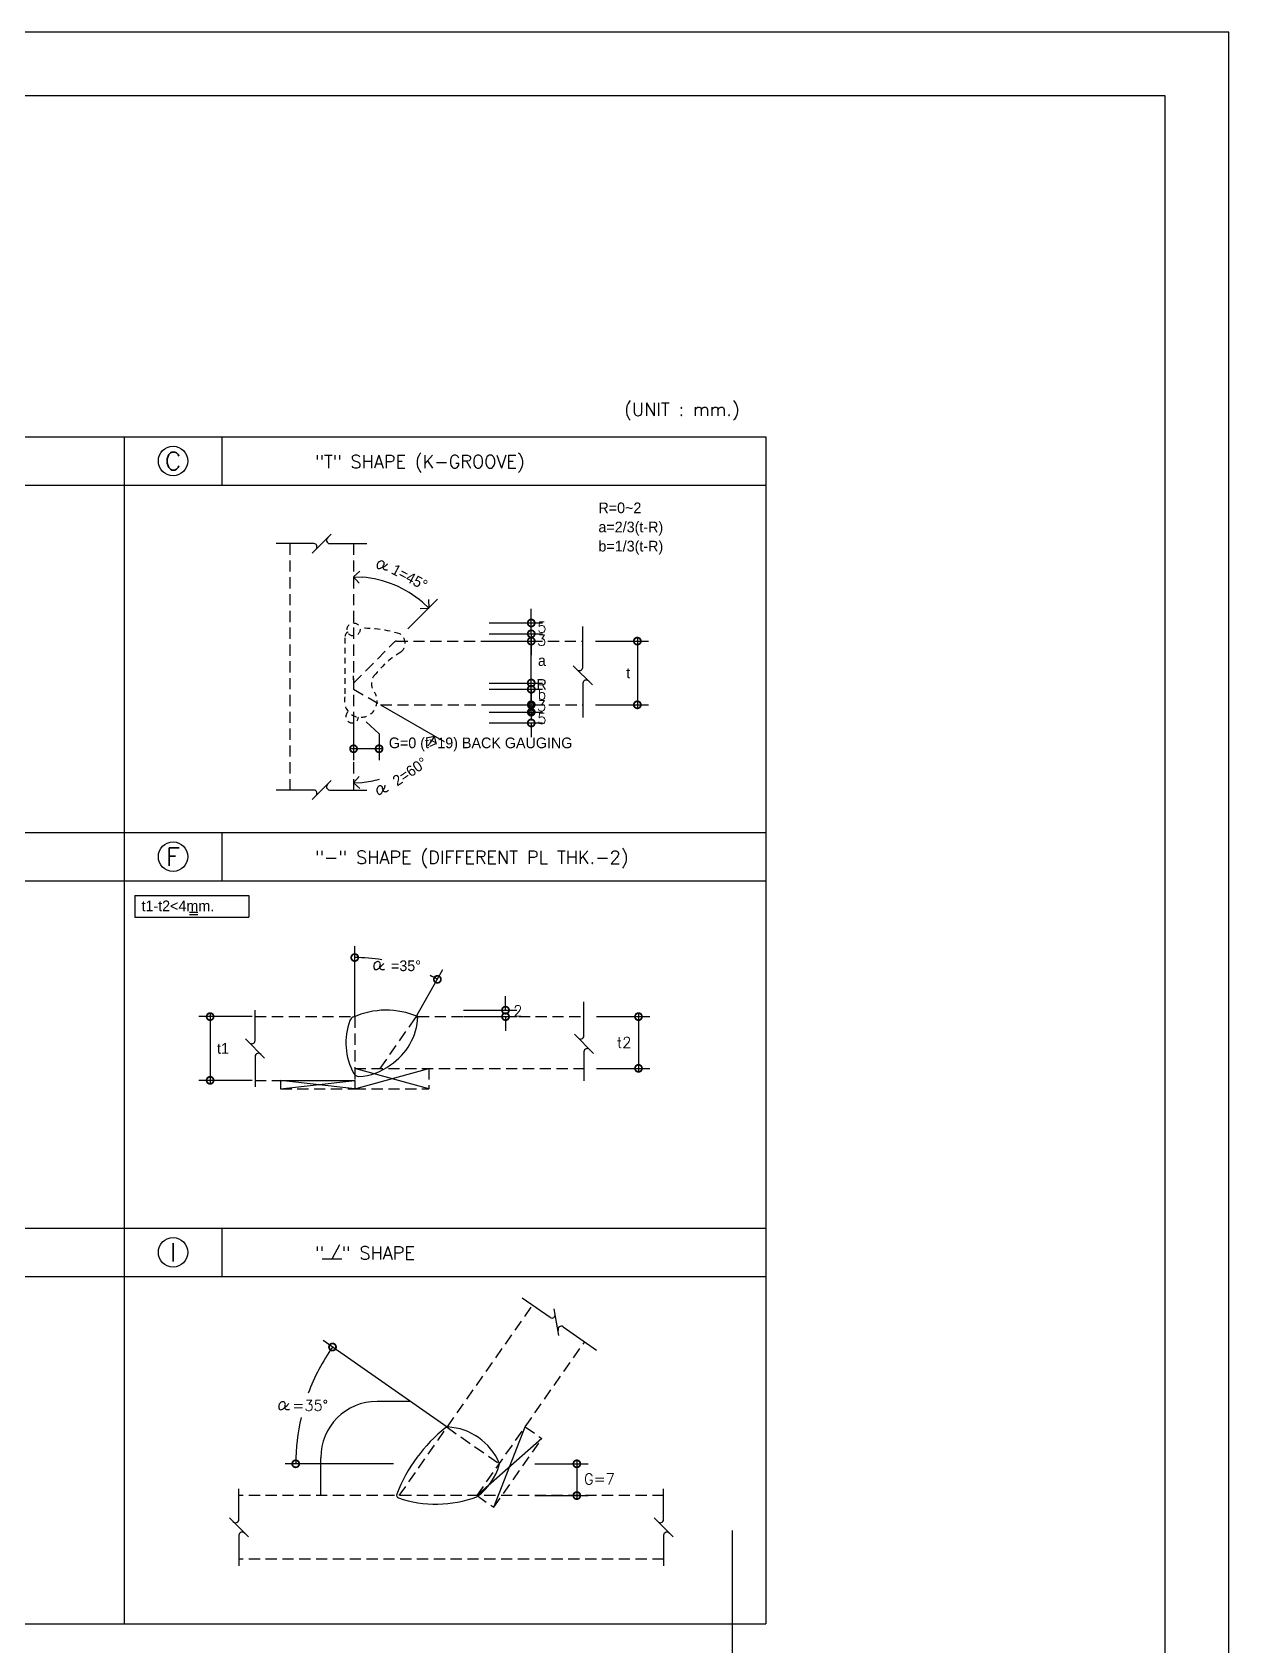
# Model space of a CAD drawing. Header units: inches. Extents: x 1387 to 2676, y -3554 to -2136.
# Drawn here: x 2649.34 to 2676.02, y -2172.39 to -2136.41 of the extents above; entities that cross this region are included whole.
import ezdxf
from ezdxf.enums import TextEntityAlignment as Align

# ---------------------------------------------------------------- set-up
doc = ezdxf.new("R2010")
doc.units = ezdxf.units.IN
doc.header["$MEASUREMENT"] = 0
doc.linetypes.add('HIDDEN', pattern=[0.375, 0.25, -0.125])
doc.linetypes.add('HIDDEN2', pattern=[0.1875, 0.125, -0.0625])
for name, color, linetype in [('1', 1, 'Continuous'), ('3', 3, 'HIDDEN'), ('BAR', 4, 'Continuous'), ('DIM', 8, 'Continuous'), ('E10', 3, 'Continuous'), ('lateral brace', 5, 'Continuous'), ('Layer4', 118, 'Continuous'), ('TEXT', 3, 'Continuous')]:
    doc.layers.add(name, color=color, linetype=linetype)
doc.styles.add('E100', font='SIMPLEX.shx', dxfattribs={"width": 0.7})
doc.styles.add('E140', font='simplex', dxfattribs={"height": 0.32})
doc.styles.add('E8', font='nokyak.shx', dxfattribs={"height": 0.19})

# ---------------------------------------------------------------- blocks, each defined once
blk = doc.blocks.new('ARE')
at = {"color": 2}
for p, q in [((-0.71, 0.71), (0, 0)), ((-0.71, -0.71), (0, 0)), ((0, 0), (-1, 0))]:
    blk.add_line(p, q, dxfattribs=at)
blk = doc.blocks.new('_DOTSMALL')
at = {"color": 0, "linetype": 'ByBlock', "const_width": 0.5}
blk.add_lwpolyline([(-0.0625, 0, 1), (0.0625, 0, 1)], format="xyb", close=True, dxfattribs=at)

msp = doc.modelspace()

# ---------------------------------------------------------------- linework, layer by layer
at = {"color": 2}
for p, q in [((2622.7680333, -2145.43282333), (2665.69951305, -2145.43282333)), ((2651.3890198, -2145.43282333), (2651.3890198, -2171.89676926)), ((2653.56876976, -2145.43282333), (2653.56876976, -2146.51548969)), ((2665.69951305, -2145.43282333), (2665.69951305, -2171.89676926)), ((2622.7680333, -2146.51548969), (2665.69951305, -2146.51548969)), ((2622.7680333, -2154.25413864), (2665.69951305, -2154.25413864)), ((2653.56876976, -2154.25413864), (2653.56876976, -2155.336805)), ((2622.7680333, -2155.336805), (2665.69951305, -2155.336805)), ((2622.7680333, -2163.07545395), (2665.69951305, -2163.07545395)), ((2622.7680333, -2163.07545395), (2665.69951305, -2163.07545395)), ((2653.56876976, -2163.07545395), (2653.56876976, -2164.15812031)), ((2653.56876976, -2163.07545395), (2653.56876976, -2164.15812031)), ((2622.7680333, -2164.15812031), (2665.69951305, -2164.15812031)), ((2622.7680333, -2171.89676926), (2665.69951305, -2171.89676926))]:
    msp.add_line(p, q, dxfattribs=at)
at = {"color": 3}
for p, q in [((2651.62653243, -2155.66096783), (2651.62653243, -2156.14142363)), ((2651.62653243, -2155.66096783), (2654.16966017, -2155.66096783)), ((2654.16966017, -2155.66096783), (2654.16966017, -2156.14142363)), ((2651.62653243, -2156.14142363), (2654.16966017, -2156.14142363)), ((2656.02391219, -2163.76039901), (2656.19767397, -2163.4414922)), ((2655.80725977, -2163.76039901), (2656.2405646, -2163.76039901))]:
    msp.add_line(p, q, dxfattribs=at)
at = {"color": 1}
for centre in [(2652.47889478, -2145.97415651), (2652.47889478, -2154.79547182), (2652.47889478, -2163.61678713)]:
    msp.add_circle(centre, 0.32788919, dxfattribs=at)
at = {"layer": '1'}
for q in [(2664.94908864, -2180.5725505), (2664.94908864, -2179.15996695)]:
    msp.add_line((2664.94908864, -2169.81743299), q, dxfattribs=at)
msp.add_lwpolyline([(2593.33563748, -2194.46328132), (2674.60398765, -2194.46328132), (2674.60398765, -2137.83028468), (2593.33563748, -2137.83028468)], close=True, dxfattribs=at)
for centre, radius, start, end in [((2656.54069206, -2158.49154872), 0.1255, 114.259192493, 159.736763553), ((2657.23102048, -2160.02336465), 1.80568254, 66.925195967, 114.259192493), ((2656.59097047, -2158.30546825), 1.34894713, 302.945719551, 357.591864617), ((2657.76679307, -2158.9442031), 1.43248878, 159.736763553, 208.549900031), ((2656.58946642, -2158.51583321), 1.17891776, 271.592, 308.576277053), ((2656.61873255, -2159.56884435), 0.1255, 208.549900031, 271.592), ((2660.74479826, -2170.27867066), 3.51508839, 128.381008193, 158.803395163), ((2658.59967215, -2167.57361891), 0.06275, 87.156559448, 126.528253025), ((2658.53745804, -2168.82621374), 1.3168889, 22.839227454, 87.156559448), ((2658.42954959, -2167.96100532), 1.38191207, 307.539457167, 343.329767062), ((2659.69326947, -2168.33942393), 0.06275, 343.329767062, 22.839227454), ((2657.52509405, -2169.03268378), 0.06275, 156.559970734, 251.348014141), ((2658.34299095, -2166.61158487), 2.61826859, 251.334312789, 290.354614636)]:
    msp.add_arc(centre, radius, start, end, dxfattribs=at)
at = {"layer": '3'}
for p, q in [((2655.08454224, -2147.81400173), (2655.08454224, -2153.30913096)), ((2656.5044462, -2147.81400173), (2656.5044462, -2153.30913096)), ((2656.5044462, -2150.92316532), (2657.41970629, -2150.00790523)), ((2657.46407724, -2149.98952618), (2661.61625665, -2149.98952618)), ((2656.5044462, -2150.85279157), (2656.5044462, -2150.76336343)), ((2656.5044462, -2151.06253182), (2657.10529172, -2151.40943014)), ((2657.10529172, -2151.40943014), (2661.61625665, -2151.40943014)), ((2654.30808665, -2158.36214766), (2656.53025588, -2158.36214766)), ((2656.53025588, -2158.36214766), (2656.53025588, -2159.78205162)), ((2657.0990432, -2159.51468814), (2657.88732452, -2158.38890574)), ((2657.93872631, -2158.36214766), (2661.64206633, -2158.36214766)), ((2654.30808665, -2159.78205162), (2656.53025588, -2159.78205162)), ((2654.87454761, -2159.78205162), (2654.87454761, -2159.97084985)), ((2654.87454761, -2159.78205162), (2656.53025588, -2159.78205162)), ((2656.53025588, -2159.51468814), (2656.53025588, -2159.97084985)), ((2656.53025588, -2159.51468814), (2661.64206633, -2159.51468814)), ((2656.53025588, -2159.51468814), (2658.18596414, -2159.51468814)), ((2656.53025588, -2159.78205162), (2656.53025588, -2159.97084985)), ((2658.18596414, -2159.51468814), (2658.18596414, -2159.97084985)), ((2654.87454761, -2159.97084985), (2656.53025588, -2159.97084985)), ((2656.53025588, -2159.97084985), (2658.18596414, -2159.97084985)), ((2657.5235859, -2169.04015996), (2660.49503197, -2164.79649518)), ((2659.25696858, -2169.04015996), (2661.6581492, -2165.61091864)), ((2658.5901404, -2167.51696229), (2659.75325763, -2168.33138574)), ((2660.33116227, -2167.50605238), (2660.70482807, -2167.767696)), ((2659.63063438, -2169.30180357), (2660.70482807, -2167.767696)), ((2663.41837907, -2169.04015996), (2653.94784802, -2169.04015996)), ((2659.25696858, -2169.04015996), (2659.63063438, -2169.30180357)), ((2663.41837907, -2170.46006392), (2653.94784802, -2170.46006392))]:
    msp.add_line(p, q, dxfattribs=at)
for centre, end in [((2657.46407724, -2150.05227618), 135), ((2657.93872631, -2158.42489766), 145)]:
    msp.add_arc(centre, 0.06275, 90, end, dxfattribs=at)
at = {"layer": 'BAR', "color": 1}
for p, q in [((2655.58200367, -2148.02649228), (2656.00698477, -2147.60151118)), ((2655.61846128, -2147.81400173), (2654.77762588, -2147.81400173)), ((2655.97052716, -2147.81400173), (2656.80137463, -2147.81400173)), ((2661.61625665, -2150.5766706), (2661.61625665, -2149.66581563)), ((2661.4037661, -2150.54021299), (2661.82874721, -2150.9651941)), ((2661.61625665, -2150.92873648), (2661.61625665, -2151.68956437)), ((2655.61846128, -2153.30913096), (2654.77762588, -2153.30913096)), ((2655.58200367, -2153.52162151), (2656.00698477, -2153.09664041)), ((2655.97052716, -2153.30913096), (2656.80137463, -2153.30913096)), ((2661.64206633, -2158.79266004), (2661.64206633, -2158.03512517)), ((2654.30808665, -2158.8960667), (2654.30808665, -2158.21420715)), ((2661.42957578, -2158.75620242), (2661.85455688, -2159.18118353)), ((2654.09559609, -2158.85960909), (2654.5205772, -2159.28459019)), ((2654.30808665, -2159.24813258), (2654.30808665, -2159.92999213)), ((2661.64206633, -2159.14472591), (2661.64206633, -2159.79482237)), ((2660.88879317, -2165.07220974), (2660.26555944, -2164.63581679)), ((2661.0851734, -2165.46911973), (2660.98080841, -2164.87723644)), ((2661.17718865, -2165.27414643), (2661.92331736, -2165.79659138)), ((2653.94784802, -2169.574079), (2653.94784802, -2168.89221945)), ((2663.41837907, -2169.574079), (2663.41837907, -2168.89221945)), ((2653.73535747, -2169.53762139), (2654.16033858, -2169.96260249)), ((2663.20588852, -2169.53762139), (2663.63086963, -2169.96260249)), ((2653.94784802, -2169.92614488), (2653.94784802, -2170.60800443)), ((2663.41837907, -2169.92614488), (2663.41837907, -2170.60800443))]:
    msp.add_line(p, q, dxfattribs=at)
for centre, start, end in [((2655.61365055, -2147.88896933), 310.267511813, 86.328315285), ((2655.97533789, -2147.73903413), 130.267511813, 266.328315285), ((2661.54128905, -2150.57185987), 220.267511813, 356.328315285), ((2661.69122426, -2150.93354721), 40.267511813, 176.328315285), ((2655.61365055, -2153.38409856), 310.267511813, 86.328315285), ((2655.97533789, -2153.23416336), 130.267511813, 266.328315285), ((2654.23311905, -2158.89125597), 220.267511813, 356.328315285), ((2661.56709873, -2158.7878493), 220.267511813, 356.328315285), ((2661.71703393, -2159.14953665), 40.267511813, 176.328315285), ((2654.38305425, -2159.25294331), 40.267511813, 176.328315285), ((2660.92785209, -2165.00804055), 238.671684715, 14.732488187), ((2661.13812972, -2165.33831562), 58.671684715, 194.732488187), ((2653.87288042, -2169.56926827), 220.267511813, 356.328315285), ((2654.02281563, -2169.93095561), 40.267511813, 176.328315285), ((2663.34341147, -2169.56926827), 220.267511813, 356.328315285), ((2663.49334668, -2169.93095561), 40.267511813, 176.328315285)]:
    msp.add_arc(centre, 0.0751218, start, end, dxfattribs=at)
at = {"layer": 'DIM'}
for p, q in [((2657.71474005, -2149.71710444), (2658.37585827, -2149.05598621)), ((2657.07323352, -2152.05977453), (2656.78883986, -2151.79166953)), ((2654.87454761, -2159.97084985), (2656.53025588, -2159.78205162)), ((2656.53025588, -2159.97084985), (2654.87454761, -2159.78205162)), ((2658.18596414, -2159.97084985), (2656.53025588, -2159.51468814)), ((2656.53025588, -2159.97084985), (2658.18596414, -2159.51468814)), ((2657.76837786, -2166.94155796), (2657.02789044, -2166.94155796)), ((2659.63063438, -2169.30180357), (2660.33116227, -2167.50605238)), ((2660.70482807, -2167.767696), (2659.25696858, -2169.04015996)), ((2657.39301649, -2168.33138574), (2654.97755573, -2168.33138574)), ((2655.77289044, -2169.04015996), (2655.77289044, -2168.19655796))]:
    msp.add_line(p, q, dxfattribs=at)
at = {"layer": 'DIM', "color": 1}
for p, q in [((2660.46654561, -2149.58500216), (2660.46654561, -2149.27125216)), ((2659.53145431, -2149.58500216), (2660.71754561, -2149.58500216)), ((2660.46654561, -2149.82626155), (2660.46654561, -2149.51251155)), ((2659.53145431, -2149.82626155), (2660.71754561, -2149.82626155)), ((2659.53145431, -2149.82626155), (2660.71754561, -2149.82626155)), ((2659.53145431, -2149.98952618), (2660.71754561, -2149.98952618)), ((2659.53145431, -2149.98952618), (2660.71754561, -2149.98952618)), ((2660.46654561, -2149.82626155), (2660.46654561, -2150.14001155)), ((2660.46654561, -2150.98591532), (2660.46654561, -2149.92677618)), ((2660.46654561, -2149.98952618), (2660.46654561, -2150.30327618)), ((2661.89719569, -2149.98952618), (2663.083287, -2149.98952618)), ((2662.832287, -2149.92677618), (2662.832287, -2151.47218014)), ((2660.46654561, -2150.92316532), (2660.46654561, -2150.60941532)), ((2659.53145431, -2150.92316532), (2660.71754561, -2150.92316532)), ((2659.53145431, -2150.92316532), (2660.71754561, -2150.92316532)), ((2659.53145431, -2151.06253182), (2660.71754561, -2151.06253182)), ((2659.53145431, -2151.06253182), (2660.71754561, -2151.06253182)), ((2660.46654561, -2151.47218014), (2660.46654561, -2150.99978182)), ((2660.46654561, -2151.06253182), (2660.46654561, -2151.37628182)), ((2657.10529172, -2151.40943014), (2658.52712849, -2152.23032798)), ((2659.53145431, -2151.40943014), (2660.71754561, -2151.40943014)), ((2659.53145431, -2151.40943014), (2660.71754561, -2151.40943014)), ((2659.53145431, -2151.57269478), (2660.71754561, -2151.57269478)), ((2659.53145431, -2151.57269478), (2660.71754561, -2151.57269478)), ((2660.46654561, -2151.40943014), (2660.46654561, -2151.22118014)), ((2660.46654561, -2151.57269478), (2660.46654561, -2151.25894478)), ((2660.46654561, -2151.57269478), (2660.46654561, -2151.76094478)), ((2661.89719569, -2151.40943014), (2663.083287, -2151.40943014)), ((2656.5044462, -2151.82007199), (2656.5044462, -2152.64061134)), ((2659.53145431, -2151.81395416), (2660.71754561, -2151.81395416)), ((2660.46654561, -2151.81395416), (2660.46654561, -2152.12770416)), ((2657.07323352, -2152.05977453), (2657.07323352, -2152.64061134)), ((2657.13598352, -2152.38961134), (2656.4416962, -2152.38961134)), ((2656.53025588, -2158.36214766), (2656.53025588, -2156.7938586)), ((2657.88732452, -2158.38890574), (2658.49685735, -2157.31166576)), ((2659.89299478, -2158.21777856), (2659.89299478, -2157.90402856)), ((2654.24092893, -2158.36214766), (2653.05483763, -2158.36214766)), ((2653.30583763, -2158.29939766), (2653.30583763, -2159.84480162)), ((2658.95790348, -2158.21777856), (2660.14399478, -2158.21777856)), ((2658.95790348, -2158.36214766), (2660.14399478, -2158.36214766)), ((2659.89299478, -2158.36214766), (2659.89299478, -2158.67589766)), ((2661.92300537, -2158.36214766), (2663.10909667, -2158.36214766)), ((2662.85809667, -2158.29939766), (2662.85809667, -2159.57743814)), ((2654.24092893, -2159.78205162), (2653.05483763, -2159.78205162)), ((2661.92300537, -2159.51468814), (2663.10909667, -2159.51468814)), ((2658.5901404, -2167.51696229), (2655.82937771, -2165.58385544)), ((2660.54738275, -2168.33138574), (2661.73347405, -2168.33138574)), ((2661.48247405, -2168.26863574), (2661.48247405, -2169.10290996)), ((2660.54738275, -2169.04015996), (2661.73347405, -2169.04015996))]:
    msp.add_line(p, q, dxfattribs=at)
at = {"layer": 'DIM', "linetype": 'HIDDEN2'}
msp.add_line((2656.31222485, -2149.91555691), (2656.31222485, -2151.22965903), dxfattribs=at)
at = {"layer": 'DIM'}
msp.add_lwpolyline([(2591.91981257, -2195.87910623), (2676.01981257, -2195.87910623), (2676.01981257, -2136.41445977), (2591.91981257, -2136.41445977)], close=True, dxfattribs=at)
at = {"layer": 'DIM', "linetype": 'HIDDEN2'}
msp.add_circle((2656.5044462, -2149.72975779), 0.14475563, dxfattribs=at)
at = {"layer": 'DIM', "color": 1}
for centre, radius, start, end in [((2656.5044462, -2150.92316532), 2.367601, 49.484403612, 85.443162205), ((2656.5044462, -2151.06253182), 2.08459233, 322.703906112, 324.824120418), ((2656.5044462, -2151.06253182), 2.08459233, 275.175879583, 286.026275747), ((2656.53025588, -2160.78728121), 3.74242261, 80.68598853, 90), ((2656.53025588, -2160.78728121), 3.74242261, 60.497591669, 63.343260075), ((2659.75325763, -2168.33138574), 4.5391729, 145, 159.746456806), ((2659.75325763, -2168.33138574), 4.5391729, 166.862555769, 180)]:
    msp.add_arc(centre, radius, start, end, dxfattribs=at)
at = {"layer": 'DIM', "linetype": 'HIDDEN2'}
for centre, radius, start, end in [((2656.72344188, -2152.46243144), 2.75855393, 72.869180232, 91.542209474), ((2656.44946403, -2149.90243059), 0.13786548, 119.439375557, 185.463467691), ((2657.40265286, -2150.03804669), 0.25026126, 308.216030589, 57.806776254), ((2658.63902537, -2152.04433158), 2.10822749, 120.864914385, 140.968123509), ((2657.20464563, -2150.94150678), 0.30310957, 132.117736703, 223.296055511), ((2656.66418689, -2151.32386315), 0.36435105, 165.015770265, 28.614610813), ((2656.47254305, -2151.67414101), 0.13911048, 133.17649716, 355.790496729)]:
    msp.add_arc(centre, radius, start, end, dxfattribs=at)
at = {"layer": 'DIM'}
for centre, radius, start, end in [((2657.02789044, -2168.19655796), 1.255, 90, 180), ((2659.23332511, -2169.00701368), 0.06275, 288.949282305, 307.539457167)]:
    msp.add_arc(centre, radius, start, end, dxfattribs=at)
at = {"layer": 'lateral brace'}
msp.add_lwpolyline([(2591.91981257, -2195.87910623), (2676.01981257, -2195.87910623), (2676.01981257, -2136.41445977), (2591.91981257, -2136.41445977)], close=True, dxfattribs=at)
at = {"layer": 'Layer4'}
msp.add_lwpolyline([(2676.01981257, -2136.41445977), (2591.91981257, -2136.41445977), (2591.91981257, -2195.87910623), (2676.01981257, -2195.87910623)], close=True, dxfattribs=at)
at = {"layer": 'TEXT'}
for p, q in [((2652.84730319, -2156.02960828), (2653.03136523, -2156.02960828)), ((2652.84730319, -2156.08317821), (2653.03136523, -2156.08317821))]:
    msp.add_line(p, q, dxfattribs=at)
for centre, radius, start, end in [((2657.16757677, -2148.31603469), 0.13880839, 157.872446645, 190.181249488), ((2657.12694753, -2148.2995141), 0.09494878, 122.494756772, 157.872446645), ((2657.13636536, -2148.31430013), 0.11247938, 90.073771992, 122.494756772), ((2656.92170993, -2147.86134318), 0.53485638, 290.431114125, 303.307501655), ((2657.13628952, -2148.25539507), 0.05357428, 316.432960893, 90.073771992), ((2657.22056102, -2148.33555334), 0.06273149, 136.432960893, 252.755147041), ((2657.01235615, -2147.99929949), 0.36978463, 303.307501655, 308.646097742), ((2657.00699669, -2147.99259688), 0.37836652, 308.646097742, 313.923759755), ((2657.06333734, -2148.33475511), 0.03290129, 190.181249488, 259.888103295), ((2657.07457986, -2148.27171579), 0.09693528, 259.888103296, 290.431114126), ((2657.23789366, -2148.27971539), 0.1211977, 252.755147042, 265.891161032), ((2657.23834305, -2148.27345969), 0.12746953, 265.891161032, 278.698549441), ((2657.11541269, -2153.30801343), 0.09494878, 157.503029851, 192.880719724), ((2657.15816863, -2153.29823615), 0.13880839, 192.880719724, 225.189522567), ((2657.13160921, -2153.31472124), 0.11247938, 125.082045071, 157.503029851), ((2657.09775357, -2153.26651744), 0.05357428, 351.441233972, 125.082045071), ((2657.0565722, -2153.31528774), 0.09693528, 294.896376375, 325.439387204), ((2656.69593255, -2153.06686484), 0.53485638, 325.439387205, 338.315774734), ((2657.21276414, -2153.2838265), 0.06273149, 171.441233972, 287.76342012), ((2656.84932289, -2153.12785735), 0.36978463, 338.315774734, 343.654370821), ((2656.84108786, -2153.12544214), 0.37836652, 343.654370821, 348.932032834), ((2657.19492683, -2153.2281477), 0.1211977, 287.76342012, 300.899434111), ((2657.19170605, -2153.22276604), 0.12746953, 300.899434111, 313.70682252), ((2657.08352912, -2153.37337108), 0.03290129, 225.189522567, 294.896376375), ((2657.09135179, -2157.24003405), 0.13880839, 169.69742277, 202.006225613), ((2657.04819933, -2157.23218992), 0.09494878, 134.319732897, 169.69742277), ((2656.99316075, -2157.27971822), 0.03290129, 202.006225613, 271.713079421), ((2657.06044729, -2157.24473222), 0.11247938, 101.898748117, 134.319732897), ((2656.99124649, -2157.21571286), 0.09693528, 271.713079421, 302.256090251), ((2657.04830207, -2157.18709279), 0.05357428, 328.257937018, 101.898748117), ((2656.75752607, -2156.84537564), 0.53485638, 302.256090251, 315.13247778), ((2657.14721143, -2157.24828081), 0.06273149, 148.257937018, 264.580123166), ((2656.874519, -2156.96182879), 0.36978463, 315.13247778, 320.471073868), ((2657.15273378, -2157.19007598), 0.1211977, 264.580123167, 277.716137157), ((2656.86789975, -2156.9563667), 0.37836652, 320.471073867, 325.74873588), ((2657.15189169, -2157.18386095), 0.12746953, 277.716137157, 290.523525566), ((2654.97355422, -2167.05346016), 0.13880839, 169.69742277, 202.006225613), ((2654.93040176, -2167.04561603), 0.09494878, 134.319732897, 169.69742277), ((2654.94264972, -2167.05815833), 0.11247938, 101.898748117, 134.319732897), ((2654.9305045, -2167.0005189), 0.05357428, 328.257937018, 101.898748117), ((2654.6397285, -2166.65880175), 0.53485638, 302.256090251, 315.13247778), ((2655.02941386, -2167.06170692), 0.06273149, 148.257937018, 264.580123166), ((2654.75672143, -2166.7752549), 0.36978463, 315.13247778, 320.471073868), ((2654.75010218, -2166.76979281), 0.37836652, 320.471073867, 325.74873588), ((2654.87536318, -2167.09314433), 0.03290129, 202.006225613, 271.713079421), ((2654.87344892, -2167.02913897), 0.09693528, 271.713079421, 302.256090251), ((2655.03493621, -2167.00350209), 0.1211977, 264.580123167, 277.716137157), ((2655.03409412, -2166.99728706), 0.12746953, 277.716137157, 290.523525566)]:
    msp.add_arc(centre, radius, start, end, dxfattribs=at)

# ---------------------------------------------------------------- block references
at = {"layer": 'DIM', "color": 1}
for name, p, xscale, yscale, zscale, rotation in [('ARE', (2656.5044462, -2148.55556433), 0.1882500000000021, 0.1882500000000021, 0.1882500000000021, 177.7215811025008), ('ARE', (2658.18070806, -2149.25113642), 0.1882500000000037, 0.1882500000000037, 0.1882500000000037, 317.2059847150122), ('_DOTSMALL', (2660.46654561, -2149.58500216), 0.3137499999999818, 0.3137499999999818, 0.3137499999999818, 270), ('_DOTSMALL', (2660.46654561, -2149.82626155), 0.3137499999999818, 0.3137499999999818, 0.3137499999999818, 270), ('_DOTSMALL', (2660.46654561, -2149.82626155), 0.3137499999999818, 0.3137499999999818, 0.3137499999999818, 90), ('_DOTSMALL', (2660.46654561, -2149.98952618), 0.3137499999999818, 0.3137499999999818, 0.3137499999999818, 90), ('_DOTSMALL', (2660.46654561, -2149.98952618), 0.3137499999999818, 0.3137499999999818, 0.3137499999999818, 90), ('_DOTSMALL', (2662.832287, -2149.98952618), 0.3137499999999818, 0.3137499999999818, 0.3137499999999818, 90), ('_DOTSMALL', (2660.46654561, -2150.92316532), 0.3137499999999818, 0.3137499999999818, 0.3137499999999818, 270), ('_DOTSMALL', (2660.46654561, -2150.92316532), 0.3137499999999818, 0.3137499999999818, 0.3137499999999818, 270), ('_DOTSMALL', (2660.46654561, -2151.06253182), 0.3137499999999818, 0.3137499999999818, 0.3137499999999818, 90), ('_DOTSMALL', (2660.46654561, -2151.06253182), 0.3137499999999818, 0.3137499999999818, 0.3137499999999818, 90), ('_DOTSMALL', (2660.46654561, -2151.40943014), 0.3137499999999818, 0.3137499999999818, 0.3137499999999818, 270), ('_DOTSMALL', (2660.46654561, -2151.57269478), 0.3137499999999818, 0.3137499999999818, 0.3137499999999818, 270), ('_DOTSMALL', (2660.46654561, -2151.40943014), 0.1882500000000164, 0.1882500000000164, 0.1882500000000164, 270), ('_DOTSMALL', (2660.46654561, -2151.57269478), 0.1882500000000164, 0.1882500000000164, 0.1882500000000164, 90), ('_DOTSMALL', (2662.832287, -2151.40943014), 0.3137499999999818, 0.3137499999999818, 0.3137499999999818, 270), ('_DOTSMALL', (2660.46654561, -2151.81395416), 0.3137499999999818, 0.3137499999999818, 0.3137499999999818, 90), ('_DOTSMALL', (2656.5044462, -2152.38961134), 0.3137500000000046, 0.3137500000000046, 0.3137500000000046, 180), ('ARE', (2658.30975611, -2152.10482798), 0.1882500000000139, 0.1882500000000139, 0.1882500000000139, 57.41206020874289), ('ARE', (2656.5044462, -2153.14712415), 0.1882500000000039, 0.1882500000000039, 0.1882500000000039, 182.5879397912727), ('_DOTSMALL', (2656.53025588, -2157.0448586), 0.3137500000000046, 0.3137500000000046, 0.3137500000000046, 180.0000000000083), ('_DOTSMALL', (2658.37324985, -2157.53011984), 0.3137499999999973, 0.3137499999999973, 0.3137499999999973, 330.4975916686521), ('_DOTSMALL', (2653.30583763, -2158.36214766), 0.3137499999999818, 0.3137499999999818, 0.3137499999999818, 90), ('_DOTSMALL', (2659.89299478, -2158.21777856), 0.3137499999999818, 0.3137499999999818, 0.3137499999999818, 270), ('_DOTSMALL', (2659.89299478, -2158.36214766), 0.3137499999999818, 0.3137499999999818, 0.3137499999999818, 90), ('_DOTSMALL', (2662.85809667, -2158.36214766), 0.3137499999999818, 0.3137499999999818, 0.3137499999999818, 90), ('_DOTSMALL', (2662.85809667, -2159.51468814), 0.3137499999999818, 0.3137499999999818, 0.3137499999999818, 270), ('_DOTSMALL', (2653.30583763, -2159.78205162), 0.3137499999999818, 0.3137499999999818, 0.3137499999999818, 270), ('_DOTSMALL', (2656.03498487, -2165.72782313), 0.3137499999999905, 0.3137499999999905, 0.3137499999999905, 55.00000000000647), ('_DOTSMALL', (2655.21408473, -2168.33138574), 0.3137499999999818, 0.3137499999999818, 0.3137499999999818, 270), ('_DOTSMALL', (2661.48247405, -2168.33138574), 0.3137499999999818, 0.3137499999999818, 0.3137499999999818, 90), ('_DOTSMALL', (2661.48247405, -2169.04015996), 0.3137499999999818, 0.3137499999999818, 0.3137499999999818, 270)]:
    msp.add_blockref(name, p, dxfattribs=dict(at, xscale=xscale, yscale=yscale, zscale=zscale, rotation=rotation))
at = {"layer": 'DIM', "color": 1, "xscale": 0.3137500000000046, "yscale": 0.3137500000000046, "zscale": 0.3137500000000046}
msp.add_blockref('_DOTSMALL', (2657.07323352, -2152.38961134), dxfattribs=at)

# ---------------------------------------------------------------- texts
at = {"color": 4, "style": 'E140'}
for s, p in [('C', (2652.47889478, -2145.97415651)), ('F', (2652.47889478, -2154.79547182)), ('I', (2652.47889478, -2163.61678713))]:
    msp.add_text(s, height=0.4016, dxfattribs=at).set_placement(p, align=Align.MIDDLE_CENTER)
at = {"layer": 'DIM', "color": 2, "char_height": 0.23845, "attachment_point": 5, "style": 'E8'}
for s, insert, rotation in [('\\A1;1=45°', (2657.75412808, -2148.56706025), 332.058449728), ('\\A1;2=60%%D', (2657.76029744, -2152.89905565), 34.36509093)]:
    msp.add_mtext(s, dxfattribs=dict(at, insert=insert, rotation=rotation))
for s, insert in [('\\A1;\\Fromans.shx;5', (2660.70358804, -2149.68117837)), ('\\A1;\\Fromans.shx;3', (2660.6987699, -2149.97004798)), ('\\A1;a', (2660.70358804, -2150.42384183)), ('\\A1;R', (2660.69963486, -2150.9556733)), ('\\A1;t', (2662.62776466, -2150.69947816)), ('\\A1;\\Fromans.shx;b', (2660.70358804, -2151.17280336)), ('\\A1;\\Fromans.shx;3', (2660.6987699, -2151.42890835)), ('\\A1;\\Fromans.shx;5', (2660.70358804, -2151.71777795)), ('\\A1;=35%%D', (2657.67261072, -2157.22971271)), ('\\A1;\\Fromans.shx;2', (2660.16832501, -2158.23173869)), ('\\A1;t1', (2653.59222021, -2159.07209964)), ('\\A1;\\Fromans.shx;t2', (2662.53591106, -2158.9384179)), ('\\A1;\\Fromans.shx;=35°', (2655.53935588, -2167.02986222)), ('\\A1;\\Fromans.shx;G=7', (2661.98587536, -2168.67061612))]:
    msp.add_mtext(s, dxfattribs=dict(at, insert=insert))
at = {"layer": 'E10', "color": 3, "style": 'E100'}
for s, p in [('(UNIT : mm.)', (2662.5390924, -2144.96869186)), ('"T" SHAPE (K-GROOVE)', (2655.64472938, -2146.13138675)), ('"-" SHAPE (DIFFERENT PL THK.-2)', (2655.64472938, -2154.95270206)), ('"  " SHAPE', (2655.64472938, -2163.77401737))]:
    msp.add_text(s, height=0.28865, dxfattribs=at).set_placement(p)
at = {"layer": 'TEXT', "style": 'E8'}
for s, p in [('R=0~2', (2661.96479151, -2147.13725891)), ('a=2/3(t-R)', (2661.96479151, -2147.5640364)), ('b=1/3(t-R)', (2661.96479151, -2147.99081389)), ('G=0 (t>19) BACK GAUGING', (2657.29041633, -2152.3771378)), ('t1-t2<4mm.', (2651.77532937, -2156.01205862))]:
    msp.add_text(s, height=0.23845, dxfattribs=at).set_placement(p)

doc.saveas('drawing.dxf')
